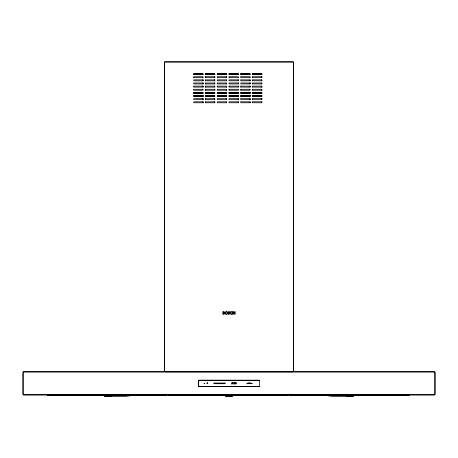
<?xml version="1.0" encoding="UTF-8"?>
<svg xmlns="http://www.w3.org/2000/svg" width="458" height="458" viewBox="0 0 458 458"><rect width="100%" height="100%" fill="white"/><g stroke="black" fill="none" stroke-linecap="round" stroke-linejoin="round"><path stroke-width="0.69" d="M203.009 93.323L202.98 92.39L193.768 92.39L193.728 93.346M203.009 89.304L202.98 90.237L193.768 90.237L193.728 89.281M203.009 77.642L202.98 76.715L193.745 76.721L193.728 77.665M203.009 74.505L202.98 73.578L193.745 73.583L193.728 74.534M214.768 102.729L214.768 101.808L214.768 102.775L205.528 102.775L205.505 101.848L214.739 101.825M214.768 99.592L214.768 98.67L214.768 99.638L205.528 99.644L205.505 98.71L214.739 98.665M214.739 96.506L214.768 95.533L205.528 95.55L214.739 95.527M205.505 92.442L205.505 93.323L214.739 93.346L214.768 92.401L205.528 92.401L214.739 92.39M214.768 90.186L214.791 89.304L214.768 90.232L205.528 90.237M205.528 87.1L214.739 87.1L214.739 86.121M214.768 83.917L214.768 82.99L214.768 83.957L205.528 83.957L205.505 83.035L214.739 82.984M214.768 80.78L214.768 79.852L214.768 80.82L205.528 80.831L205.505 79.898L214.739 79.875M205.505 76.761L205.505 77.642L214.739 77.665L214.768 76.721L205.528 76.715M205.505 73.623L205.505 74.505L214.739 74.534L214.768 73.583L205.528 73.601L214.739 73.578M226.544 95.55L226.504 96.506M226.544 92.419L226.527 93.323L217.247 93.346L217.287 92.39L226.527 92.401L217.287 92.401M226.527 90.186L226.55 89.304L226.544 90.209M226.527 87.049L226.55 86.167L226.544 87.077M226.544 76.738L226.527 77.642L217.287 77.694M226.544 73.601L226.527 74.505L217.287 74.557L226.527 74.551M238.303 93.323L238.263 92.39L229.052 92.39L229.006 93.346M238.303 89.304L238.263 90.237L229.023 90.232L229.006 89.281M238.303 77.642L238.263 76.715L229.023 76.721L229.006 77.665M238.303 74.505L238.263 73.578L229.052 73.578L229.006 74.534M250.045 89.304L250.045 90.232L240.811 90.237M250.022 86.121L250.045 87.094L240.811 87.1M250.045 77.642L250.045 76.721L240.811 76.715M250.045 74.505L250.045 73.583L240.811 73.601L250.022 73.583M261.821 95.55L261.781 96.506M261.821 92.419L261.804 93.323L252.524 93.346L252.57 92.39L261.804 92.401L252.57 92.401M261.804 90.186L261.827 89.304L261.821 90.209M261.804 87.049L261.827 86.167L261.821 87.077M261.821 76.738L261.804 77.642L252.57 77.694M261.804 74.505L261.821 73.601M205.487 73.601L205.487 74.534M205.487 76.738L205.487 77.665M205.482 79.898L205.487 80.803M205.482 83.035L205.487 83.94M205.482 86.167L205.487 87.077M205.482 89.304L205.487 90.209M205.487 92.419L205.487 93.346M205.487 95.55L205.487 96.483M205.482 98.71L205.487 99.621M205.482 101.848L205.487 102.758M214.785 74.534L214.791 73.623M214.785 77.665L214.791 76.761M217.287 73.601L226.504 73.578L217.287 73.578L217.247 74.534M214.785 93.346L214.791 92.442M226.527 87.094L217.264 87.094L217.287 86.121M205.505 95.579L205.528 96.506L214.739 96.501L214.791 95.579M217.287 95.55L226.504 95.527L217.241 95.579L217.287 96.506L226.504 96.501L217.247 96.483M226.544 74.534L226.55 73.623M226.544 77.665L226.55 76.761M226.544 80.803L226.55 79.898L226.527 80.82L217.247 80.803L217.287 79.847L226.527 79.852M226.544 83.94L226.55 83.035L226.527 83.957L217.247 83.94L217.287 82.984L226.527 82.99M226.544 93.346L226.55 92.442M226.544 96.483L226.55 95.579M226.544 99.621L226.55 98.71L226.527 99.638L217.247 99.621L217.287 98.665L226.527 98.67M226.544 102.758L226.55 101.848L226.527 102.775L217.247 102.758L217.287 101.802L226.527 101.808M240.765 73.601L240.782 74.505M240.765 76.738L240.782 77.642L250.045 77.688M240.759 79.898L240.811 80.831L250.068 80.78L250.045 79.852L250.045 80.78L250.062 79.898L240.811 79.847M240.759 86.167L240.782 87.049M240.759 89.304L240.782 90.186M240.765 95.55L240.811 96.506M240.759 98.71L240.811 99.644L250.068 99.592L250.045 98.67L250.045 99.638L250.062 98.71L240.811 98.665M240.759 101.848L240.811 102.781L250.068 102.729L250.045 101.808L250.045 102.775L250.062 101.848L240.811 101.802M252.541 73.623L252.518 74.505L252.57 73.578L261.804 73.583L252.57 73.601M252.541 76.761L252.518 77.642L252.57 76.715L261.804 76.721M261.827 80.78L261.821 79.875L261.781 80.831L252.518 80.78L252.57 79.847L261.804 79.852M261.827 83.917L261.821 83.007L261.781 83.963L252.518 83.917L252.57 82.984L261.804 82.99M252.57 96.506L252.57 95.527L261.804 95.533L252.57 95.55M261.827 99.592L261.821 98.688L261.781 99.644L252.518 99.592L252.57 98.665L261.804 98.67M261.827 102.729L261.821 101.825L261.781 102.781L252.518 102.729L252.57 101.802L261.804 101.808M261.821 74.534L261.827 73.623M261.821 77.665L261.827 76.761M261.821 93.346L261.827 92.442M261.821 96.483L261.827 95.579M259.365 386.443L259.32 380.358M248.373 383.346L248.7 383.707L248.373 383.266M250.549 383.34C250.847 383.695 251.7 383.272 250.549 383.266M203.009 74.551L193.745 74.551M203.009 77.688L193.745 77.688M214.739 74.557L205.528 74.557M193.768 86.121L193.768 87.1L203.009 87.094L202.98 86.121M229.023 74.551L238.286 74.551M205.505 87.049L205.528 86.121M238.286 77.688L229.052 77.665M202.98 96.506L202.98 95.527L193.723 95.579L193.768 96.506L202.98 96.501L193.768 96.483M229.052 86.121L229.052 87.1L238.309 87.049L238.263 86.121L229.052 86.144M203.009 93.363L193.745 93.363M229.023 89.264L238.286 89.264M240.811 86.121L250.022 86.144L250.062 87.049L250.045 86.167M214.739 93.375L205.528 93.375M226.504 90.237L217.287 90.232L217.247 89.281L226.527 89.264M252.57 86.121L261.781 86.121M226.504 93.375L217.287 93.375M238.263 96.506L238.263 95.527L229 95.579L229.052 96.506L238.263 96.501L229.052 96.483M252.541 89.264L261.804 89.264M238.286 93.363L229.023 93.363M261.781 87.1L252.57 87.077L252.518 86.167L252.541 87.049M250.022 93.375L240.811 93.375M261.781 90.237L252.57 90.209L252.524 89.281L252.541 90.186M250.022 96.506L250.045 95.533L240.811 95.527L250.022 95.533M261.781 93.375L252.57 93.375M198.743 380.232L198.635 386.443M259.32 386.489L198.68 386.489M164.725 61.864L293.275 61.864M164.725 61.99L293.275 61.99M193.768 73.601L202.98 73.601M229.052 73.601L238.263 73.601M193.768 74.551L202.98 74.534M229.052 74.534L238.263 74.551M226.527 76.721L217.287 76.738L217.247 77.665M193.768 86.127L202.98 86.127M205.528 86.144L214.739 86.127L214.785 87.049M217.287 86.127L226.527 86.127M193.768 89.281L202.98 89.281M214.768 89.264L205.528 89.281L205.505 90.186M240.811 89.281L250.045 89.264M250.022 92.39L240.811 92.39L250.045 92.401L250.062 93.323L240.811 93.346L240.782 92.442M193.768 92.419L202.98 92.419M229.052 92.419L238.263 92.419M193.768 93.346L202.98 93.346M229.052 93.346L238.263 93.346M193.768 95.55L202.98 95.55M229.052 95.55L238.263 95.55M205.528 96.483L214.739 96.483M252.57 96.483L261.781 96.483L252.57 96.501L252.541 95.579M164.725 371.759L293.275 371.759M23.341 371.793L434.659 371.793M23.341 371.953L434.659 371.953M198.743 386.443L259.257 386.443M47.643 394.647L167.044 394.647M168.71 394.647L288.111 394.647M289.777 394.647L409.177 394.647M47.643 394.739L167.044 394.739M168.71 394.739L288.111 394.739M289.777 394.739L409.177 394.739M23.341 394.785L434.659 394.785M23.341 394.951L434.659 394.951M47.643 395.128L167.044 395.128M168.71 395.128L288.111 395.128M289.777 395.128L409.177 395.128M47.643 395.22L167.044 395.22M168.71 395.22L288.111 395.22M289.777 395.22L409.177 395.22M48.182 395.323L166.506 395.323M169.248 395.323L287.572 395.323M290.315 395.323L352.03 395.34M352.322 395.265L408.639 395.323M48.308 395.431L105.924 395.431M129.396 395.386L166.386 395.386M169.374 395.386L287.452 395.431M290.441 395.386L328.85 395.431M352.322 395.431L408.519 395.431M108.643 395.494L88.079 395.449L109.187 395.62M129.167 395.449L163.369 395.546L126.225 395.62M232.555 395.494L209.151 395.449L232.555 395.632M232.664 395.449L246.204 395.449L232.664 395.546M328.329 395.449L291.981 395.546L329.039 395.449M349.357 395.494L367.27 395.449L348.813 395.62M109.72 395.62L113.097 395.62M115.319 395.62L120.093 395.62M122.315 395.62L125.692 395.62M331.775 395.62L330.218 395.449M332.308 395.62L335.685 395.62M337.907 395.62L342.681 395.62M344.903 395.62L348.28 395.62M108.42 395.683L109.124 395.683M109.662 395.683L125.75 395.683M126.288 395.683L126.992 395.683M331.008 395.683L331.712 395.683M332.25 395.683L348.338 395.683M348.876 395.683L349.58 395.683M104.195 395.815L129.442 395.804M225.262 395.815L232.738 395.815M328.558 395.804L353.805 395.815M106.033 395.867L129.379 395.867M328.621 395.867L351.967 395.867M104.378 395.998L126.929 395.964M225.445 395.998L232.555 395.998M331.071 395.964L353.622 395.998M104.378 396.136L111.483 396.136M225.445 396.136L232.555 396.136M346.517 396.136L353.622 396.136M435.043 372.171L435.043 394.567M434.877 372.171L434.877 394.567M293.572 62.162L293.572 371.587M293.446 62.162L293.446 371.587M252.541 79.898L252.541 80.78M252.541 83.035L252.541 83.917M252.541 98.71L252.541 99.592M252.541 101.848L252.541 102.729M252.518 92.442L252.524 93.323M247.549 383.707L247.646 383.203L247.646 383.707L247.005 383.707L247.005 382.94L247.463 383.707M198.635 380.358L198.68 386.386M164.554 62.162L164.554 371.587M164.428 62.162L164.428 371.587M23.123 372.171L23.123 394.567M22.957 372.171L22.957 394.567M203.026 101.848L202.98 102.781L193.728 102.758L193.768 101.802L203.009 101.808L203.031 102.729L203.009 101.848M203.026 98.71L202.98 99.644L193.728 99.621L193.768 98.665L203.009 98.67L203.031 99.592L203.009 98.71M203.026 95.579L203.031 96.461L203.009 95.579M203.026 86.167L203.009 87.049L203.031 86.167M203.026 83.035L202.98 83.963L193.728 83.94L193.768 82.984L202.98 82.984L203.031 83.917L203.009 83.035M203.026 79.898L202.98 80.831L193.728 80.803L193.768 79.847L203.009 79.852L203.031 80.78L203.009 79.898M238.286 101.848L238.263 102.781L229.006 102.758L229.052 101.802L238.286 101.808L238.309 102.729L238.303 101.848M238.286 98.71L238.263 99.644L229.006 99.621L229.052 98.665L238.263 98.665L238.309 99.592L238.303 98.71M238.286 95.579L238.309 96.461L238.303 95.579M238.286 86.167L238.286 87.049L238.309 86.167M238.286 83.035L238.263 83.963L229.006 83.94L229.052 82.984L238.286 82.99L238.309 83.917L238.303 83.035M238.286 79.898L238.263 80.831L229.006 80.803L229.052 79.847L238.263 79.847L238.309 80.78L238.303 79.898M250.062 95.579L250.045 96.461L240.811 96.501L250.022 96.483L250.045 95.579M250.062 92.442L250.068 93.323L250.045 92.442M250.062 83.035L250.045 83.957L250.045 82.99L250.045 83.917L240.811 83.94L240.811 82.984L250.022 83.007M233.248 382.991C231.656 384.336 234.364 384.073 232.99 383.838L233.466 382.968L232.635 382.636L233.248 382.991M234.507 382.854L234.708 383.856L234.914 382.854L234.507 382.854M235.635 382.854L235.836 383.856L236.036 382.854L235.635 382.854M248.144 383.392C247.961 384.611 247.555 382.98 248.144 383.392M234.353 382.705L234.353 383.85L234.708 384.067L235.069 383.85L235.069 382.705L234.353 382.705M235.475 382.705L235.475 383.85L235.836 384.067L236.196 383.85L236.196 382.705L235.475 382.705M224.46 312.316L224.054 312.888L224.701 313.593L224.489 314.074L222.863 314.308L222.863 311.635L224.265 311.846L224.46 312.316M252.003 383.335L251.866 383.707L252.003 383.335M251.362 383.26L251.745 383.661L251.362 383.26M227.826 312.969L227.443 313.925L226.378 314.343L225.336 313.93L224.952 312.969L225.347 312.007L226.389 311.6L227.437 312.007L227.826 312.969M225.645 312.241L225.347 312.969L225.645 313.696L226.389 313.988L227.134 313.696L227.431 312.969L227.134 312.241L226.389 311.95L225.645 312.241M224.3 313.535L223.246 313.959L223.246 313.123L224.3 313.535M229.67 313.615L228.926 314.343L228.176 314.096L228.176 313.61L228.88 313.999L229.315 313.661L228.158 312.31L228.382 311.789L229.567 311.784L229.567 312.219L228.937 311.944L228.513 312.259L229.67 313.615M230.403 311.995L229.985 313.009L230.328 313.885L231.427 314.343L232.395 314.108L232.395 313.69L231.462 313.988L230.683 313.707L230.38 312.974L230.683 312.241L232.366 312.23L232.366 311.818L231.45 311.6L230.403 311.995M224.065 312.35L223.246 312.78L223.246 311.978L224.065 312.35M248.952 383.1L249.02 383.718L248.952 383.1M250.045 74.551L240.811 74.557L250.022 74.551M261.804 74.551L252.57 74.557L261.781 74.551M233.254 311.635L232.864 311.635L232.864 314.308L233.254 314.308L233.254 313.14L234.748 313.14L234.748 314.308L235.131 314.308L235.131 311.635L234.748 311.635L234.748 312.797L233.254 312.797L233.254 311.635M259.257 380.249L198.743 380.249L259.257 380.295M232.074 382.51L231.857 384.044L232.074 382.51M207.365 382.716L206.741 383.157L207.182 383.781L207.806 383.34L207.365 382.716M248.373 382.94L248.27 383.707L248.373 382.94M250.114 382.94L249.473 382.94L249.742 383.707L250.114 382.94M225.078 383.025L213.812 383.025L213.812 383.712L225.078 383.712L225.078 383.025M250.308 383.203L250.205 383.707L250.308 383.203M250.549 383.203L250.446 383.707L250.549 383.203M204.646 383.443L204.096 383.655L204.646 383.443M86.906 395.449L49.848 395.546L86.906 395.449M207.972 395.449L170.914 395.546L207.972 395.449M284.435 395.449L247.383 395.546L284.435 395.449M405.507 395.449L368.45 395.546L405.507 395.449"/></g></svg>
